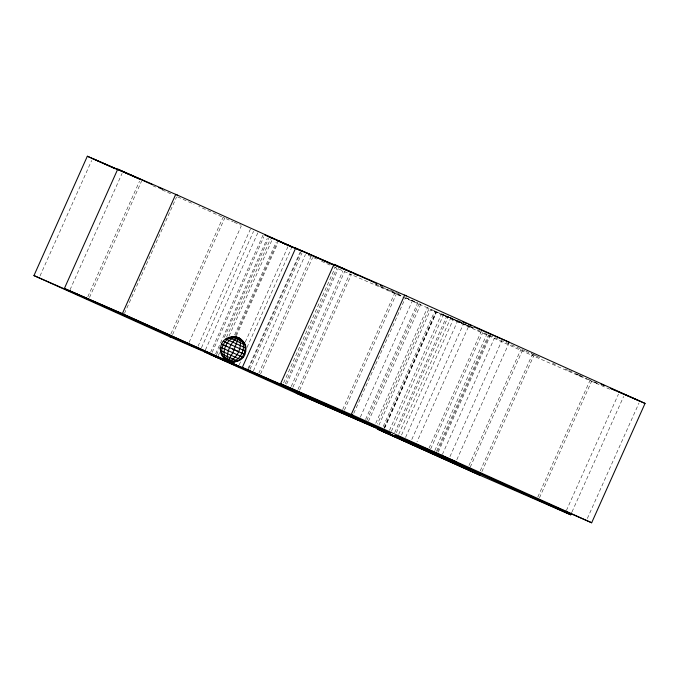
<?xml version="1.0" encoding="UTF-8"?>
<svg xmlns="http://www.w3.org/2000/svg" width="679" height="679" viewBox="0 0 679 679"><rect width="100%" height="100%" fill="white"/><g stroke="black" fill="none" stroke-linecap="round" stroke-linejoin="round"><path stroke-width="0.51" stroke-dasharray="3.4 2.55" d="M40.01 275.971L91.673 160.482M70.013 289.831L122.101 173.366M87.837 296.731L139.501 181.234M89.501 297.504L141.597 181.047M124.444 313.511L176.54 197.054M170.938 333.805L223.035 217.348L233.245 221.846M172.61 334.586L224.707 218.129L198.769 206.441M189.093 342.377L241.291 225.912M198.03 346.214L250.559 228.798M201.468 347.758L253.564 231.301M205.398 349.999L257.927 232.583M210.6 352.316L263.129 234.9M212.171 352.367L263.834 236.869M215.608 353.912L267.271 238.422M216.567 354.752L220.013 347.054M224.316 337.429L268.663 238.295M218.332 355.524L219.631 352.639M226.514 337.234L270.429 239.067M229.044 336.088L272.092 239.848M234.645 334.968L276.107 242.267M235.537 335.519L277.728 241.198M236.411 335.732L277.872 243.04M245.28 342.063L287.904 246.774M239.246 364.784L240.536 361.89M246.995 347.453L291.333 248.327M247.928 368.816L300.016 252.359M248.828 368.366L300.924 251.909M249.948 369.384L302.045 252.928M253.386 370.929L305.474 254.472M258.784 373.229L310.88 256.772M260.558 374.002L312.646 257.545M283.601 382.88L335.265 267.382M285.273 383.66L336.937 268.163M286.631 384.085L338.295 268.587M291.232 386.453L342.895 270.963M292.895 387.234L344.559 271.736M298.005 389.381L349.668 273.892L429.103 308.504L377.439 424.002M299.668 390.162L351.332 274.664L331.114 265.557M342.674 409.488L394.762 293.031L402.214 296.333M344.338 410.269L396.434 293.812L375.47 284.365M353.801 413.307L405.465 297.809M360.345 417.178L412.442 300.721M365.548 419.495L417.644 303.038L405.686 297.682M366.779 420.496L419.308 303.072M368.451 421.277L420.972 303.853M375.776 423.221L427.439 307.731L468.654 326.293L416.991 441.791M378.907 425.164L430.571 309.675L468.654 326.293M383.219 426.446L434.883 310.948M384.11 427.481L435.774 311.992M384.458 428.186L436.555 311.729M384.56 428.177L436.648 311.72M389.483 430.342L441.579 313.876L462.17 322.89M391.427 431.267L443.947 313.851M394.686 432.65L446.782 316.193L462.043 323.077M396.349 432.693L448.446 316.227M398.7 434.331L451.221 316.906M401.552 435.001L453.216 319.512M405.567 437.42L457.663 320.963M411.788 439.474L463.451 323.976M429.026 448.123L481.122 331.666L524.918 350.78M430.698 448.904L482.794 332.447M434.806 450.567L486.902 334.11M436.478 451.348L488.566 334.891M437.565 451.255L489.661 334.798M438.244 452.121L490.34 335.664M442.335 454.531L494.431 338.074M449.956 456.627L501.62 341.138M456.823 459.725L508.919 343.268M468.968 465.505L521.065 349.048M470.207 467.245L522.728 349.829M480.265 470.81L531.929 355.312L609.649 389.177M481.929 471.582L533.592 356.093L430.571 309.675M537.836 496.986L589.924 380.529M539.499 497.766L591.596 381.309M566.362 510.566L618.459 394.109M571.998 511.924L623.661 396.426M587.327 518.518L638.99 403.029M234.196 222.254L240.841 225.148M405.932 297.894L417.644 303.038M466.974 324.978L469.86 326.234M470.819 326.658L473.704 327.915M390.366 290.069L395.153 292.216M396.112 292.649L400.89 294.805M458.444 320.709L461.313 321.999M525.877 351.213L532.616 354.251M533.584 354.684L538.396 356.857M565.361 369.003L568.247 370.301M569.206 370.734L574.027 372.907M574.986 373.34L577.871 374.638M578.839 375.08L581.725 376.378M594.244 382.014L597.13 383.321M531.385 353.725L541.961 358.487M552.545 363.257L555.422 364.555M576.581 374.087L579.467 375.385M580.426 375.818L587.157 378.848M588.116 379.281L592.928 381.454M593.887 381.887L598.7 384.051M375.767 284.204L380.596 286.377M381.564 286.81L402.206 296.086M468.722 326.081L473.492 328.229M477.312 329.952L480.172 331.242M441.579 313.876L469.376 326.404M470.335 326.837L473.204 328.127M308.325 255.262L316.974 259.157M321.481 261.22L330.147 265.124M152.656 185.664L157.46 187.828M162.137 189.908L172.831 194.754M177.601 196.876L194.033 204.286"/><path stroke-width="1.02" d="M245.696 351.315C248.913 335.316 222.67 331.148 220.717 347.325C217.501 363.316 243.744 367.492 245.696 351.315L223.399 341.325L223.892 341.571M245.034 344.779L228.704 337.471L235.358 336.86L238.456 338.218L232.787 352.656L228.025 360.897C217.993 355.821 238.626 364.631 228.025 360.897C212.926 353.784 228.017 328.466 241.198 339.466C239.186 338.617 237.234 337.641 235.223 336.792C237.726 337.862 240.655 338.227 242.191 340.85M221.405 352.443C221.974 356.203 224.741 359.199 228.025 360.897L229.57 361.101C237.497 357.825 242.488 346.825 239.585 338.728L238.388 337.735L235.927 337.115M171.32 337.471L33.95 275.581L87.336 156.238L123.968 172.177M188.338 344.295L64.378 288.473L117.764 169.13L177.397 195.128M64.378 288.473L122.347 313.698L175.734 194.347L301.357 250.95L276.973 240.341L288.414 245.492M228.195 360.524L228.025 360.897C241.945 367.729 252.843 343.667 238.456 338.218M238.219 338.108L238.388 337.735C250.695 344.329 238.236 367.908 226.26 359.624C219.563 351.425 229.629 332.421 240.145 339.008M223.586 359.683L359.055 420.072L242.293 367.466L295.679 248.115L335.103 265.268M365.922 422.423L390.569 433.194L280.571 383.694L333.958 264.352L406.322 295.891M382.387 431.335L478.542 474.655L570.708 514.809L571.565 512.883M591.664 522.762L645.05 403.419L404.659 295.11L351.272 414.453L591.664 522.762L536.97 498.912M237.964 338.04L238.388 337.735L239.127 338.558M226.243 339.271L228.365 338.057M238.388 337.735L237.294 337.701C230.639 342.555 226.523 351.892 227.287 360.082L228.025 360.897L230.868 361.703L234.493 361.932L223.204 356.891M230.139 361.389L225.912 359.497M244.525 354.396L242.293 353.335M242.844 341.605L243.464 341.868L232.176 336.826M225.801 339.05L245.79 348.004M244.61 354.43L234.654 349.889M236.827 360.787L237.701 361.16L221.744 354.031M125.904 173.018L139.399 178.891M92.539 158.555L141.054 179.663M337.022 266.109L343.752 269.037M300.882 250.432L345.424 269.818M267.56 236.19L295.204 248.217M269.02 236.878L273.433 238.804M462.832 321.956L466.694 323.645M468.629 324.486L471.532 325.742M474.536 327.159L509.352 342.309M601.034 384.212L603.945 385.477M610.735 388.43L639.847 401.102M610.345 388.32L616.125 390.832M618.051 391.673L645.05 403.419M69.581 290.79L124.011 314.47L242.768 367.976M33.95 275.581L88.643 299.431M280.571 383.694L352.936 415.234M242.293 367.466L292.038 389.16M188.236 344.304L200.611 349.685L197.173 348.14M169.648 336.691L219.139 358.223M257.927 375.156L249.091 371.311L364.258 422.389L247.496 369.775M209.743 354.243L238.38 366.702L215.71 356.679M455.965 461.652L397.835 436.257L404.709 439.347M400.262 437.896L435.612 453.275M296.282 393.234L374.053 427.074L415.268 445.636L377.184 429.018L480.206 475.436M436.274 454.141L388.193 433.227L429.408 451.79M375.725 427.855L297.954 394.015L204.54 351.926M393.396 435.545L441.469 456.458L395.059 435.579L433.949 452.494L538.642 499.693M427.736 451.017L469.35 469.172M225.403 345.772L221.634 344.143L238.507 351.62M226.166 346.112L226.939 346.451M232.651 348.998L233.661 349.447M333.958 264.352L367.653 279.536M368.001 279.663L373.773 282.26M374.392 282.566L376.319 283.44M380.503 285.29L382.43 286.156M344.711 269.47L352.112 272.831M354.031 273.688L358.096 275.496M295.679 248.115L332.345 264.64M278.738 241.104L293.048 247.555M264.7 234.942L267.271 236.105M290.323 246.358L293.184 247.648M117.764 169.13L151.926 184.493M158.462 187.497L162.553 189.28M87.336 156.238L115.192 168.791M290.366 388.38L367.585 423.195M467.678 468.391L570.708 514.809M122.347 313.698L247.971 370.293L211.313 354.294L214.751 355.838M240.994 352.749L241.648 353.046M243.014 357.307L220.717 347.325L221.21 347.572M240.612 359.59L220.616 350.636L221.065 350.856"/></g></svg>
